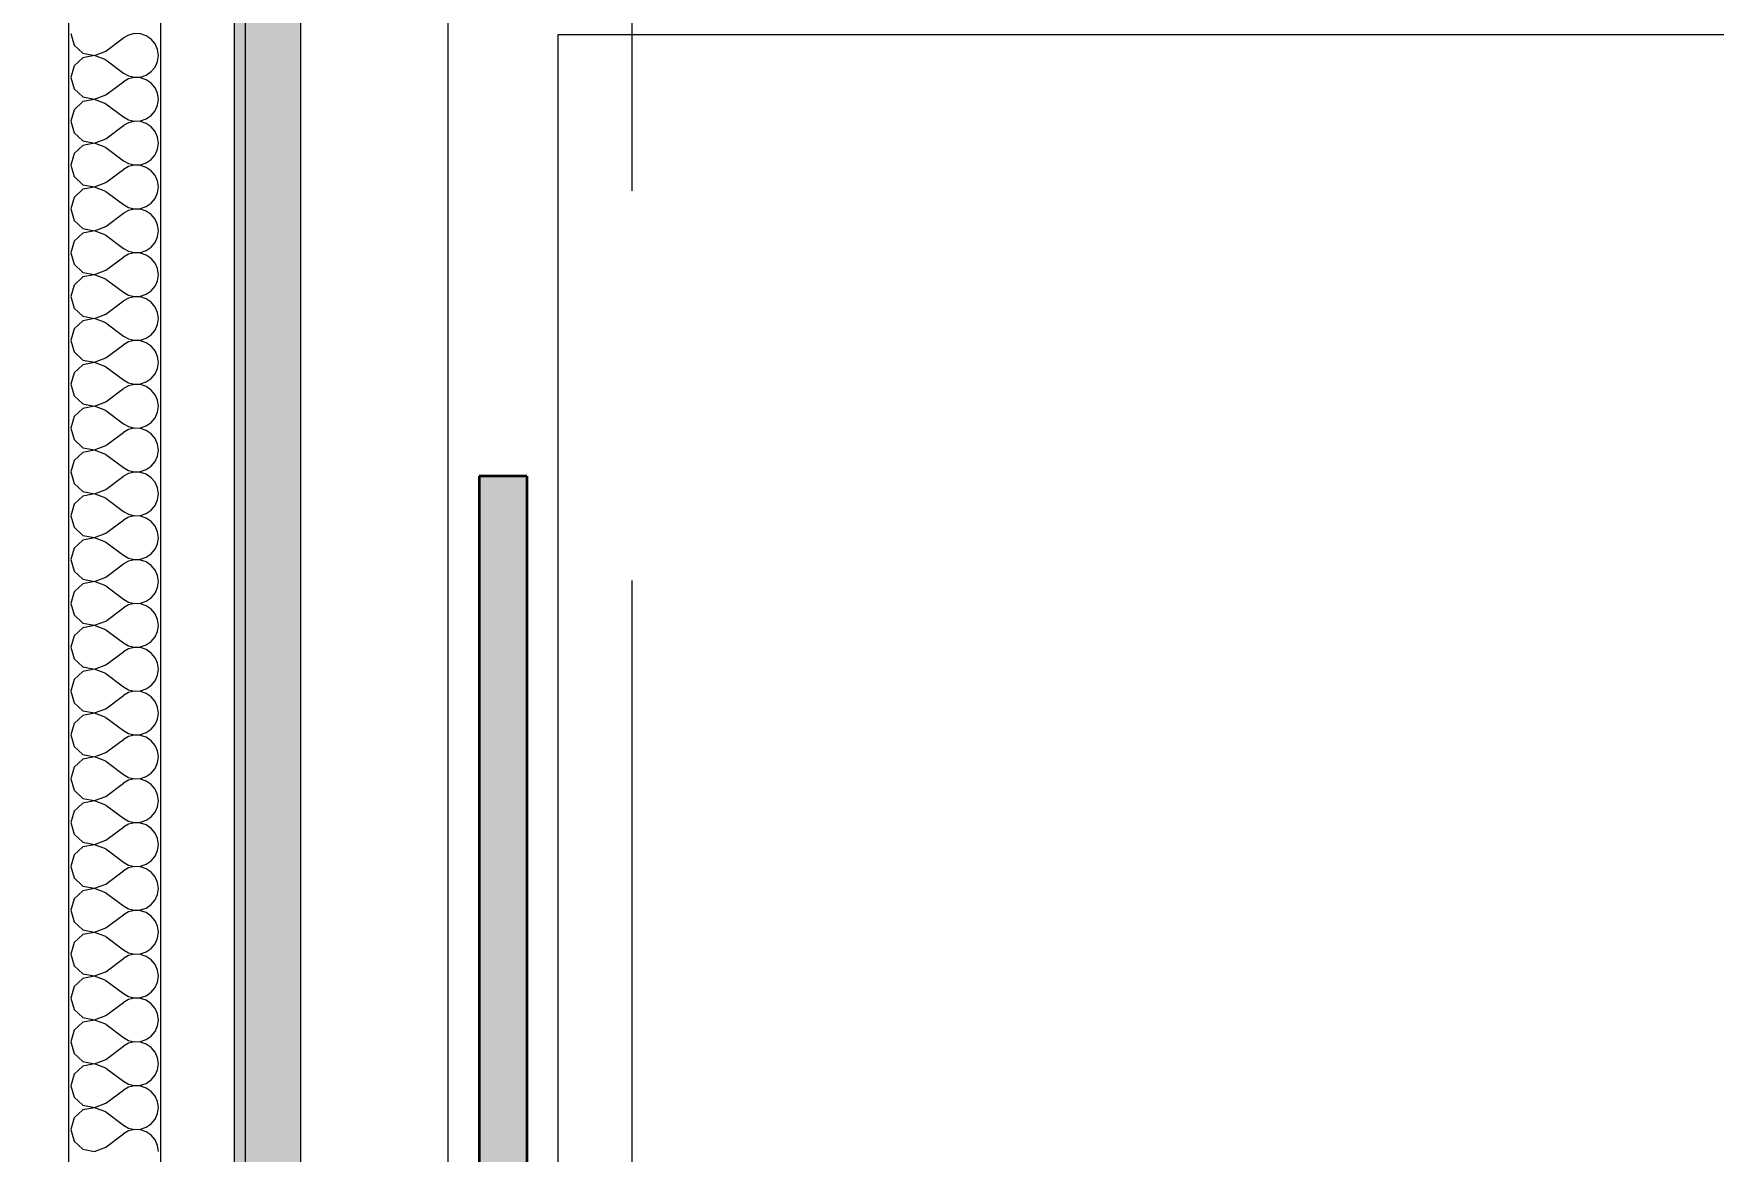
# Model space of a CAD drawing. Header units: millimetres. Extents: x -48147 to 1414029, y -496296 to 18123.
# Drawn here: x 1379545 to 1380001.2, y -482070.1 to -481766.5 of the extents above; entities that cross this region are included whole.
import ezdxf
from ezdxf.enums import TextEntityAlignment as Align

# ---------------------------------------------------------------- set-up
doc = ezdxf.new("R2010")
doc.units = ezdxf.units.MM
doc.header["$MEASUREMENT"] = 0
doc.linetypes.add('Double Dashed', pattern=[546.805537, 264.583325, -105.833328, 70.555556, -105.833328])
doc.linetypes.add('Wipeout_Contour', pattern=[1000, 0, -1000])
for name, color, linetype in [('New_A-15-MG_Structural_Grid_Phase_2', 7, 'Continuous'), ('New_A-25-M_Wall_Int', 7, 'Continuous'), ('New_A-35-M_FFE_Fixed', 7, 'Continuous'), ('New_A-95-D_1_20', 7, 'Continuous')]:
    doc.layers.add(name, color=color, linetype=linetype)
for name, color, linetype, lineweight, true_color in [('New_A-15-MG_Structural_Grid_Phase_2_Pen_No__222', 7, 'Continuous', 13, 0x65af33), ('New_A-25-M_Wall_Int_Pen_No__107', 7, 'Continuous', 15, 0xa6a6a6), ('New_A-35-M_FFE_Fixed_Pen_No__104', 7, 'Continuous', 15, 0xa6a6a6), ('New_A-35-M_FFE_Fixed_Pen_No__44', 7, 'Continuous', 35, 0x444444), ('New_A-35-M_FFE_Fixed_Pen_No__64', 7, 'Continuous', 20, 0x606060)]:
    doc.layers.add(name, color=color, linetype=linetype, lineweight=lineweight, true_color=true_color)
doc.layers.add('New_A-25-M_Wall_Int_Pen_No__1', color=7, linetype='Continuous', lineweight=13)
doc.layers.add('New_A-95-D_1_20_Pen_No__1', color=7, linetype='Continuous', lineweight=13)
doc.styles.add('GENERATED_STYLE_1', font='')
doc.styles.add('GENERATED_STYLE_2', font='')
doc.styles.get('GENERATED_STYLE_1').set_extended_font_data('Arial')
doc.styles.get('GENERATED_STYLE_2').set_extended_font_data('Swis721 BT')
doc.dimstyles.new('GENERATED_STYLE__4', dxfattribs={"dimtxt": 125, "dimasz": 47.5, "dimexe": 0.18, "dimexo": 50, "dimgap": 0.09, "dimtad": 1, "dimdec": 0, "dimzin": 0, "dimdsep": 46, "dimtxsty": 'GENERATED_STYLE_1', "dimblk": 'ARROWHEAD_2', "dimblk1": 'ARROWHEAD_2', "dimblk2": 'ARROWHEAD_2', "dimcen": 0.09, "dimclrd": 7, "dimclre": 7, "dimclrt": 7, "dimadec": 0, "dimazin": 0, "dimtfac": 1, "dimtdec": 4, "dimtmove": 0, "dimatfit": 3, "dimfxl": 1, "dimtolj": 1, "dimtzin": 0, "dimarcsym": 0})

# ---------------------------------------------------------------- blocks, each defined once
blk = doc.blocks.new('Section Elem_90_2', base_point=(1372879, -490836.73))
at = {"color": 254, "linetype": 'Wipeout_Contour', "lineweight": 0, "ltscale": 81903552.09486547}
blk.add_wipeout([(1379835.83, -479397.03), (1379617.46, -479397.03), (1379617.46, -482736.73), (1379657.46, -482736.73), (1379657.46, -481686.73), (1384190.1, -481686.73), (1384190.1, -479136.73), (1383784.12, -479136.73), (1383784.12, -479150.03), (1383721.92, -479150.03), (1383714.71, -479153.02), (1383711.72, -479160.23), (1383711.72, -479567.83), (1383714.71, -479575.04), (1383721.92, -479578.03), (1383784.12, -479578.03), (1383784.12, -479591.33), (1383631.22, -479591.33), (1383631.22, -479578.03), (1383693.42, -479578.03), (1383700.64, -479575.04), (1383703.62, -479567.83), (1383703.62, -479160.23), (1383700.64, -479153.02), (1383693.42, -479150.03), (1383631.22, -479150.03), (1383631.22, -479136.73), (1380962.49, -479136.73), (1380962.49, -479147.63), (1380900.04, -479147.63), (1380894.66, -479149.86), (1380892.44, -479155.23), (1380892.44, -479374.23), (1380894.66, -479379.61), (1380900.04, -479381.83), (1380962.49, -479381.83), (1380962.49, -479392.73), (1380816.09, -479392.73), (1380816.09, -479381.83), (1380878.54, -479381.83), (1380883.91, -479379.61), (1380886.14, -479374.23), (1380886.14, -479155.23), (1380883.91, -479149.86), (1380878.54, -479147.63), (1380816.09, -479147.63), (1380816.09, -479136.73), (1379835.83, -479136.73), (1379835.83, -479154.03), (1379725.53, -479154.03), (1379716.55, -479157.75), (1379712.83, -479166.73), (1379712.83, -479367.03), (1379716.55, -479376.01), (1379725.53, -479379.73), (1379835.83, -479379.73)], dxfattribs=at).dxf.layer = 'New_A-25-M_Wall_Int'
blk = doc.blocks.new('Section Elem_334_2', base_point=(1372879, -490836.73))
at = {"layer": 'New_A-35-M_FFE_Fixed_Pen_No__104', "linetype": 'Continuous'}
blk.add_hatch(color=256, dxfattribs=at).paths.add_polyline_path([(1379678.96, -482286.73), (1379678.96, -481886.73), (1379665.96, -481886.73), (1379665.96, -482286.73)])
at = {"layer": 'New_A-35-M_FFE_Fixed_Pen_No__44', "linetype": 'Continuous'}
for p, q in [((1379665.96, -481886.73), (1379665.96, -482286.73)), ((1379678.96, -481886.73), (1379665.96, -481886.73)), ((1379678.96, -481886.73), (1379678.96, -482286.73))]:
    blk.add_line(p, q, dxfattribs=at)
at = {"layer": 'New_A-35-M_FFE_Fixed_Pen_No__64', "linetype": 'Continuous'}
blk.add_line((1379657.46, -481736.73), (1379657.46, -482721.73), dxfattribs=at)
at = {"color": 254, "linetype": 'Wipeout_Contour', "lineweight": 0, "ltscale": 5846788.860824312}
blk.add_wipeout([(1379687.46, -482691.73), (1380032.46, -482691.73), (1380032.46, -481766.73), (1379687.46, -481766.73)], dxfattribs=at).dxf.layer = 'New_A-35-M_FFE_Fixed'
at = {"layer": 'New_A-35-M_FFE_Fixed_Pen_No__64', "linetype": 'Continuous'}
for p, q in [((1379687.46, -482691.73), (1379687.46, -481766.73)), ((1379687.46, -481766.73), (1380377.46, -481766.73))]:
    blk.add_line(p, q, dxfattribs=at)
blk = doc.blocks.new('*X406', base_point=(1372879, -490836.73))
at = {"layer": 'New_A-25-M_Wall_Int_Pen_No__107', "linetype": 'Continuous'}
for p, q in [((1379555.06, -481766.49), (1379555.95, -481769.62)), ((1379564.58, -481771.26), (1379569.35, -481767.68)), ((1379570.78, -481766.89), (1379569.35, -481767.68)), ((1379572.38, -481766.52), (1379570.78, -481766.89)), ((1379574.02, -481766.6), (1379572.38, -481766.52)), ((1379575.58, -481767.12), (1379574.02, -481766.6)), ((1379576.93, -481768.05), (1379575.58, -481767.12)), ((1379577.98, -481769.32), (1379576.93, -481768.05)), ((1379555.95, -481769.62), (1379558.35, -481771.82)), ((1379558.35, -481771.82), (1379561.55, -481772.42)), ((1379561.55, -481772.47), (1379558.35, -481773.08)), ((1379561.55, -481772.42), (1379564.58, -481771.26)), ((1379564.58, -481773.64), (1379561.55, -481772.47)), ((1379578.64, -481770.82), (1379577.98, -481769.32)), ((1379578.87, -481772.45), (1379578.64, -481770.82)), ((1379578.64, -481774.07), (1379578.87, -481772.45)), ((1379555.95, -481775.27), (1379555.06, -481778.4)), ((1379558.35, -481773.08), (1379555.95, -481775.27)), ((1379564.58, -481773.64), (1379569.35, -481777.21)), ((1379575.58, -481777.77), (1379576.93, -481776.84)), ((1379576.93, -481776.84), (1379577.98, -481775.58)), ((1379577.98, -481775.58), (1379578.64, -481774.07)), ((1379555.06, -481778.4), (1379555.95, -481781.53)), ((1379555.95, -481781.53), (1379558.35, -481783.72)), ((1379564.58, -481783.16), (1379569.35, -481779.59)), ((1379569.35, -481777.21), (1379570.78, -481778)), ((1379570.78, -481778.79), (1379569.35, -481779.59)), ((1379570.78, -481778), (1379572.38, -481778.38)), ((1379572.38, -481778.42), (1379570.78, -481778.79)), ((1379572.38, -481778.38), (1379574.02, -481778.3)), ((1379574.02, -481778.5), (1379572.38, -481778.42)), ((1379574.02, -481778.3), (1379575.58, -481777.77)), ((1379575.58, -481779.03), (1379574.02, -481778.5)), ((1379576.93, -481779.96), (1379575.58, -481779.03)), ((1379577.98, -481781.22), (1379576.93, -481779.96)), ((1379578.64, -481782.72), (1379577.98, -481781.22)), ((1379558.35, -481784.98), (1379555.95, -481787.17)), ((1379558.35, -481783.72), (1379561.55, -481784.33)), ((1379561.55, -481784.38), (1379558.35, -481784.98)), ((1379561.55, -481784.33), (1379564.58, -481783.16)), ((1379564.58, -481785.54), (1379561.55, -481784.38)), ((1379564.58, -481785.54), (1379569.35, -481789.11)), ((1379577.98, -481787.48), (1379578.64, -481785.98)), ((1379578.87, -481784.35), (1379578.64, -481782.72)), ((1379578.64, -481785.98), (1379578.87, -481784.35)), ((1379555.95, -481787.17), (1379555.06, -481790.3)), ((1379555.06, -481790.3), (1379555.95, -481793.43)), ((1379569.35, -481789.11), (1379570.78, -481789.91)), ((1379570.78, -481790.7), (1379569.35, -481791.49)), ((1379570.78, -481789.91), (1379572.38, -481790.28)), ((1379572.38, -481790.33), (1379570.78, -481790.7)), ((1379572.38, -481790.28), (1379574.02, -481790.2)), ((1379574.02, -481790.41), (1379572.38, -481790.33)), ((1379574.02, -481790.2), (1379575.58, -481789.68)), ((1379575.58, -481790.93), (1379574.02, -481790.41)), ((1379575.58, -481789.68), (1379576.93, -481788.75)), ((1379576.93, -481788.75), (1379577.98, -481787.48)), ((1379555.95, -481793.43), (1379558.35, -481795.63)), ((1379561.55, -481796.23), (1379564.58, -481795.07)), ((1379564.58, -481795.07), (1379569.35, -481791.49)), ((1379576.93, -481791.86), (1379575.58, -481790.93)), ((1379577.98, -481793.13), (1379576.93, -481791.86)), ((1379578.64, -481794.63), (1379577.98, -481793.13)), ((1379578.87, -481796.26), (1379578.64, -481794.63)), ((1379555.95, -481799.08), (1379555.06, -481802.21)), ((1379558.35, -481796.88), (1379555.95, -481799.08)), ((1379558.35, -481795.63), (1379561.55, -481796.23)), ((1379561.55, -481796.28), (1379558.35, -481796.88)), ((1379564.58, -481797.45), (1379561.55, -481796.28)), ((1379564.58, -481797.45), (1379569.35, -481801.02)), ((1379576.93, -481800.65), (1379577.98, -481799.39)), ((1379577.98, -481799.39), (1379578.64, -481797.88)), ((1379578.64, -481797.88), (1379578.87, -481796.26)), ((1379555.06, -481802.21), (1379555.95, -481805.34)), ((1379564.58, -481806.97), (1379569.35, -481803.4)), ((1379569.35, -481801.02), (1379570.78, -481801.81)), ((1379570.78, -481802.6), (1379569.35, -481803.4)), ((1379570.78, -481801.81), (1379572.38, -481802.18)), ((1379572.38, -481802.23), (1379570.78, -481802.6)), ((1379572.38, -481802.18), (1379574.02, -481802.1)), ((1379574.02, -481802.31), (1379572.38, -481802.23)), ((1379574.02, -481802.1), (1379575.58, -481801.58)), ((1379575.58, -481802.84), (1379574.02, -481802.31)), ((1379575.58, -481801.58), (1379576.93, -481800.65)), ((1379576.93, -481803.77), (1379575.58, -481802.84)), ((1379577.98, -481805.03), (1379576.93, -481803.77)), ((1379555.95, -481805.34), (1379558.35, -481807.53)), ((1379558.35, -481808.79), (1379555.95, -481810.98)), ((1379558.35, -481807.53), (1379561.55, -481808.14)), ((1379561.55, -481808.19), (1379558.35, -481808.79)), ((1379561.55, -481808.14), (1379564.58, -481806.97)), ((1379564.58, -481809.35), (1379561.55, -481808.19)), ((1379578.64, -481806.53), (1379577.98, -481805.03)), ((1379578.87, -481808.16), (1379578.64, -481806.53)), ((1379578.64, -481809.79), (1379578.87, -481808.16)), ((1379555.95, -481810.98), (1379555.06, -481814.11)), ((1379564.58, -481809.35), (1379569.35, -481812.92)), ((1379569.35, -481812.92), (1379570.78, -481813.72)), ((1379574.02, -481814.01), (1379575.58, -481813.48)), ((1379575.58, -481813.48), (1379576.93, -481812.55)), ((1379576.93, -481812.55), (1379577.98, -481811.29)), ((1379577.98, -481811.29), (1379578.64, -481809.79)), ((1379555.06, -481814.11), (1379555.95, -481817.24)), ((1379555.95, -481817.24), (1379558.35, -481819.44)), ((1379564.58, -481818.88), (1379569.35, -481815.3)), ((1379570.78, -481814.51), (1379569.35, -481815.3)), ((1379570.78, -481813.72), (1379572.38, -481814.09)), ((1379572.38, -481814.14), (1379570.78, -481814.51)), ((1379572.38, -481814.09), (1379574.02, -481814.01)), ((1379574.02, -481814.22), (1379572.38, -481814.14)), ((1379575.58, -481814.74), (1379574.02, -481814.22)), ((1379576.93, -481815.67), (1379575.58, -481814.74)), ((1379577.98, -481816.94), (1379576.93, -481815.67)), ((1379578.64, -481818.44), (1379577.98, -481816.94)), ((1379558.35, -481820.69), (1379555.95, -481822.89)), ((1379558.35, -481819.44), (1379561.55, -481820.04)), ((1379561.55, -481820.09), (1379558.35, -481820.69)), ((1379561.55, -481820.04), (1379564.58, -481818.88)), ((1379564.58, -481821.26), (1379561.55, -481820.09)), ((1379564.58, -481821.26), (1379569.35, -481824.83)), ((1379577.98, -481823.2), (1379578.64, -481821.69)), ((1379578.87, -481820.07), (1379578.64, -481818.44)), ((1379578.64, -481821.69), (1379578.87, -481820.07)), ((1379555.95, -481822.89), (1379555.06, -481826.02)), ((1379555.06, -481826.02), (1379555.95, -481829.15)), ((1379564.58, -481830.78), (1379569.35, -481827.21)), ((1379569.35, -481824.83), (1379570.78, -481825.62)), ((1379570.78, -481826.41), (1379569.35, -481827.21)), ((1379570.78, -481825.62), (1379572.38, -481825.99)), ((1379572.38, -481826.04), (1379570.78, -481826.41)), ((1379572.38, -481825.99), (1379574.02, -481825.91)), ((1379574.02, -481826.12), (1379572.38, -481826.04)), ((1379574.02, -481825.91), (1379575.58, -481825.39)), ((1379575.58, -481826.65), (1379574.02, -481826.12)), ((1379575.58, -481825.39), (1379576.93, -481824.46)), ((1379576.93, -481827.58), (1379575.58, -481826.65)), ((1379576.93, -481824.46), (1379577.98, -481823.2)), ((1379555.95, -481829.15), (1379558.35, -481831.34)), ((1379558.35, -481831.34), (1379561.55, -481831.95)), ((1379561.55, -481831.95), (1379564.58, -481830.78)), ((1379577.98, -481828.84), (1379576.93, -481827.58)), ((1379578.64, -481830.34), (1379577.98, -481828.84)), ((1379578.87, -481831.97), (1379578.64, -481830.34)), ((1379555.95, -481834.79), (1379555.06, -481837.92)), ((1379558.35, -481832.6), (1379555.95, -481834.79)), ((1379561.55, -481831.99), (1379558.35, -481832.6)), ((1379564.58, -481833.16), (1379561.55, -481831.99)), ((1379564.58, -481833.16), (1379569.35, -481836.73)), ((1379575.58, -481837.29), (1379576.93, -481836.36)), ((1379576.93, -481836.36), (1379577.98, -481835.1)), ((1379577.98, -481835.1), (1379578.64, -481833.6)), ((1379578.64, -481833.6), (1379578.87, -481831.97)), ((1379555.06, -481837.92), (1379555.95, -481841.05)), ((1379555.95, -481841.05), (1379558.35, -481843.25)), ((1379564.58, -481842.68), (1379569.35, -481839.11)), ((1379569.35, -481836.73), (1379570.78, -481837.53)), ((1379570.78, -481838.32), (1379569.35, -481839.11)), ((1379570.78, -481837.53), (1379572.38, -481837.9)), ((1379572.38, -481837.95), (1379570.78, -481838.32)), ((1379572.38, -481837.9), (1379574.02, -481837.82)), ((1379574.02, -481838.03), (1379572.38, -481837.95)), ((1379574.02, -481837.82), (1379575.58, -481837.29)), ((1379575.58, -481838.55), (1379574.02, -481838.03)), ((1379576.93, -481839.48), (1379575.58, -481838.55)), ((1379577.98, -481840.75), (1379576.93, -481839.48)), ((1379578.64, -481842.25), (1379577.98, -481840.75)), ((1379558.35, -481844.5), (1379555.95, -481846.7)), ((1379558.35, -481843.25), (1379561.55, -481843.85)), ((1379561.55, -481843.9), (1379558.35, -481844.5)), ((1379561.55, -481843.85), (1379564.58, -481842.68)), ((1379564.58, -481845.07), (1379561.55, -481843.9)), ((1379564.58, -481845.07), (1379569.35, -481848.64)), ((1379577.98, -481847), (1379578.64, -481845.5)), ((1379578.87, -481843.88), (1379578.64, -481842.25)), ((1379578.64, -481845.5), (1379578.87, -481843.88)), ((1379555.95, -481846.7), (1379555.06, -481849.83)), ((1379555.06, -481849.83), (1379555.95, -481852.96)), ((1379569.35, -481848.64), (1379570.78, -481849.43)), ((1379570.78, -481849.43), (1379572.38, -481849.8)), ((1379572.38, -481849.85), (1379570.78, -481850.22)), ((1379572.38, -481849.8), (1379574.02, -481849.72)), ((1379574.02, -481849.93), (1379572.38, -481849.85)), ((1379574.02, -481849.72), (1379575.58, -481849.2)), ((1379575.58, -481850.46), (1379574.02, -481849.93)), ((1379575.58, -481849.2), (1379576.93, -481848.27)), ((1379576.93, -481848.27), (1379577.98, -481847)), ((1379555.95, -481852.96), (1379558.35, -481855.15)), ((1379561.55, -481855.76), (1379564.58, -481854.59)), ((1379564.58, -481854.59), (1379569.35, -481851.02)), ((1379570.78, -481850.22), (1379569.35, -481851.02)), ((1379576.93, -481851.39), (1379575.58, -481850.46)), ((1379577.98, -481852.65), (1379576.93, -481851.39)), ((1379578.64, -481854.15), (1379577.98, -481852.65)), ((1379578.87, -481855.78), (1379578.64, -481854.15)), ((1379555.95, -481858.6), (1379555.06, -481861.73)), ((1379558.35, -481856.41), (1379555.95, -481858.6)), ((1379558.35, -481855.15), (1379561.55, -481855.76)), ((1379561.55, -481855.8), (1379558.35, -481856.41)), ((1379564.58, -481856.97), (1379561.55, -481855.8)), ((1379564.58, -481856.97), (1379569.35, -481860.54)), ((1379576.93, -481860.17), (1379577.98, -481858.91)), ((1379577.98, -481858.91), (1379578.64, -481857.41)), ((1379578.64, -481857.41), (1379578.87, -481855.78)), ((1379555.06, -481861.73), (1379555.95, -481864.86)), ((1379564.58, -481866.49), (1379569.35, -481862.92)), ((1379569.35, -481860.54), (1379570.78, -481861.34)), ((1379570.78, -481862.13), (1379569.35, -481862.92)), ((1379570.78, -481861.34), (1379572.38, -481861.71)), ((1379572.38, -481861.76), (1379570.78, -481862.13)), ((1379572.38, -481861.71), (1379574.02, -481861.63)), ((1379574.02, -481861.84), (1379572.38, -481861.76)), ((1379574.02, -481861.63), (1379575.58, -481861.1)), ((1379575.58, -481862.36), (1379574.02, -481861.84)), ((1379575.58, -481861.1), (1379576.93, -481860.17)), ((1379576.93, -481863.29), (1379575.58, -481862.36)), ((1379577.98, -481864.56), (1379576.93, -481863.29)), ((1379555.95, -481864.86), (1379558.35, -481867.06)), ((1379558.35, -481868.31), (1379555.95, -481870.51)), ((1379558.35, -481867.06), (1379561.55, -481867.66)), ((1379561.55, -481867.71), (1379558.35, -481868.31)), ((1379561.55, -481867.66), (1379564.58, -481866.49)), ((1379564.58, -481868.88), (1379561.55, -481867.71)), ((1379578.64, -481866.06), (1379577.98, -481864.56)), ((1379578.87, -481867.68), (1379578.64, -481866.06)), ((1379578.64, -481869.31), (1379578.87, -481867.68)), ((1379555.95, -481870.51), (1379555.06, -481873.64)), ((1379564.58, -481868.88), (1379569.35, -481872.45)), ((1379569.35, -481872.45), (1379570.78, -481873.24)), ((1379575.58, -481873.01), (1379576.93, -481872.08)), ((1379576.93, -481872.08), (1379577.98, -481870.81)), ((1379577.98, -481870.81), (1379578.64, -481869.31)), ((1379555.06, -481873.64), (1379555.95, -481876.77)), ((1379555.95, -481876.77), (1379558.35, -481878.96)), ((1379564.58, -481878.4), (1379569.35, -481874.83)), ((1379570.78, -481874.03), (1379569.35, -481874.83)), ((1379570.78, -481873.24), (1379572.38, -481873.61)), ((1379572.38, -481873.66), (1379570.78, -481874.03)), ((1379572.38, -481873.61), (1379574.02, -481873.53)), ((1379574.02, -481873.74), (1379572.38, -481873.66)), ((1379574.02, -481873.53), (1379575.58, -481873.01)), ((1379575.58, -481874.27), (1379574.02, -481873.74)), ((1379576.93, -481875.2), (1379575.58, -481874.27)), ((1379577.98, -481876.46), (1379576.93, -481875.2)), ((1379578.64, -481877.96), (1379577.98, -481876.46)), ((1379558.35, -481880.22), (1379555.95, -481882.41)), ((1379558.35, -481878.96), (1379561.55, -481879.57)), ((1379561.55, -481879.61), (1379558.35, -481880.22)), ((1379561.55, -481879.57), (1379564.58, -481878.4)), ((1379564.58, -481880.78), (1379561.55, -481879.61)), ((1379564.58, -481880.78), (1379569.35, -481884.35)), ((1379577.98, -481882.72), (1379578.64, -481881.22)), ((1379578.87, -481879.59), (1379578.64, -481877.96)), ((1379578.64, -481881.22), (1379578.87, -481879.59)), ((1379555.95, -481882.41), (1379555.06, -481885.54)), ((1379555.06, -481885.54), (1379555.95, -481888.67)), ((1379569.35, -481884.35), (1379570.78, -481885.15)), ((1379570.78, -481885.94), (1379569.35, -481886.73)), ((1379570.78, -481885.15), (1379572.38, -481885.52)), ((1379572.38, -481885.57), (1379570.78, -481885.94)), ((1379572.38, -481885.52), (1379574.02, -481885.44)), ((1379574.02, -481885.65), (1379572.38, -481885.57)), ((1379574.02, -481885.44), (1379575.58, -481884.91)), ((1379575.58, -481886.17), (1379574.02, -481885.65)), ((1379575.58, -481884.91), (1379576.93, -481883.98)), ((1379576.93, -481887.1), (1379575.58, -481886.17)), ((1379576.93, -481883.98), (1379577.98, -481882.72)), ((1379555.95, -481888.67), (1379558.35, -481890.87)), ((1379558.35, -481890.87), (1379561.55, -481891.47)), ((1379561.55, -481891.47), (1379564.58, -481890.3)), ((1379564.58, -481890.3), (1379569.35, -481886.73)), ((1379577.98, -481888.36), (1379576.93, -481887.1)), ((1379578.64, -481889.87), (1379577.98, -481888.36)), ((1379578.87, -481891.49), (1379578.64, -481889.87)), ((1379555.95, -481894.32), (1379555.06, -481897.45)), ((1379558.35, -481892.12), (1379555.95, -481894.32)), ((1379561.55, -481891.52), (1379558.35, -481892.12)), ((1379564.58, -481892.68), (1379561.55, -481891.52)), ((1379564.58, -481892.68), (1379569.35, -481896.26)), ((1379576.93, -481895.89), (1379577.98, -481894.62)), ((1379577.98, -481894.62), (1379578.64, -481893.12)), ((1379578.64, -481893.12), (1379578.87, -481891.49)), ((1379555.06, -481897.45), (1379555.95, -481900.58)), ((1379564.58, -481902.21), (1379569.35, -481898.64)), ((1379569.35, -481896.26), (1379570.78, -481897.05)), ((1379570.78, -481897.84), (1379569.35, -481898.64)), ((1379570.78, -481897.05), (1379572.38, -481897.42)), ((1379572.38, -481897.47), (1379570.78, -481897.84)), ((1379572.38, -481897.42), (1379574.02, -481897.34)), ((1379574.02, -481897.55), (1379572.38, -481897.47)), ((1379574.02, -481897.34), (1379575.58, -481896.82)), ((1379575.58, -481898.08), (1379574.02, -481897.55)), ((1379575.58, -481896.82), (1379576.93, -481895.89)), ((1379576.93, -481899.01), (1379575.58, -481898.08)), ((1379577.98, -481900.27), (1379576.93, -481899.01)), ((1379578.64, -481901.77), (1379577.98, -481900.27)), ((1379555.95, -481900.58), (1379558.35, -481902.77)), ((1379558.35, -481904.03), (1379555.95, -481906.22)), ((1379558.35, -481902.77), (1379561.55, -481903.38)), ((1379561.55, -481903.42), (1379558.35, -481904.03)), ((1379561.55, -481903.38), (1379564.58, -481902.21)), ((1379564.58, -481904.59), (1379561.55, -481903.42)), ((1379564.58, -481904.59), (1379569.35, -481908.16)), ((1379578.87, -481903.4), (1379578.64, -481901.77)), ((1379578.64, -481905.03), (1379578.87, -481903.4)), ((1379555.95, -481906.22), (1379555.06, -481909.35)), ((1379555.06, -481909.35), (1379555.95, -481912.48)), ((1379569.35, -481908.16), (1379570.78, -481908.96)), ((1379570.78, -481908.96), (1379572.38, -481909.33)), ((1379572.38, -481909.38), (1379570.78, -481909.75)), ((1379572.38, -481909.33), (1379574.02, -481909.25)), ((1379574.02, -481909.46), (1379572.38, -481909.38)), ((1379574.02, -481909.25), (1379575.58, -481908.72)), ((1379575.58, -481909.98), (1379574.02, -481909.46)), ((1379575.58, -481908.72), (1379576.93, -481907.79)), ((1379576.93, -481907.79), (1379577.98, -481906.53)), ((1379577.98, -481906.53), (1379578.64, -481905.03)), ((1379555.95, -481912.48), (1379558.35, -481914.68)), ((1379564.58, -481914.11), (1379569.35, -481910.54)), ((1379570.78, -481909.75), (1379569.35, -481910.54)), ((1379576.93, -481910.91), (1379575.58, -481909.98)), ((1379577.98, -481912.17), (1379576.93, -481910.91)), ((1379578.64, -481913.68), (1379577.98, -481912.17)), ((1379578.87, -481915.3), (1379578.64, -481913.68)), ((1379555.95, -481918.13), (1379555.06, -481921.26)), ((1379558.35, -481915.93), (1379555.95, -481918.13)), ((1379558.35, -481914.68), (1379561.55, -481915.28)), ((1379561.55, -481915.33), (1379558.35, -481915.93)), ((1379561.55, -481915.28), (1379564.58, -481914.11)), ((1379564.58, -481916.49), (1379561.55, -481915.33)), ((1379564.58, -481916.49), (1379569.35, -481920.07)), ((1379576.93, -481919.7), (1379577.98, -481918.43)), ((1379577.98, -481918.43), (1379578.64, -481916.93)), ((1379578.64, -481916.93), (1379578.87, -481915.3)), ((1379555.06, -481921.26), (1379555.95, -481924.39)), ((1379564.58, -481926.02), (1379569.35, -481922.45)), ((1379569.35, -481920.07), (1379570.78, -481920.86)), ((1379570.78, -481921.65), (1379569.35, -481922.45)), ((1379570.78, -481920.86), (1379572.38, -481921.23)), ((1379572.38, -481921.28), (1379570.78, -481921.65)), ((1379572.38, -481921.23), (1379574.02, -481921.15)), ((1379574.02, -481921.36), (1379572.38, -481921.28)), ((1379574.02, -481921.15), (1379575.58, -481920.63)), ((1379575.58, -481921.88), (1379574.02, -481921.36)), ((1379575.58, -481920.63), (1379576.93, -481919.7)), ((1379576.93, -481922.81), (1379575.58, -481921.88)), ((1379577.98, -481924.08), (1379576.93, -481922.81)), ((1379555.95, -481924.39), (1379558.35, -481926.58)), ((1379558.35, -481926.58), (1379561.55, -481927.18)), ((1379561.55, -481927.23), (1379558.35, -481927.84)), ((1379561.55, -481927.18), (1379564.58, -481926.02)), ((1379564.58, -481928.4), (1379561.55, -481927.23)), ((1379578.64, -481925.58), (1379577.98, -481924.08)), ((1379578.87, -481927.21), (1379578.64, -481925.58)), ((1379578.64, -481928.84), (1379578.87, -481927.21)), ((1379555.95, -481930.03), (1379555.06, -481933.16)), ((1379558.35, -481927.84), (1379555.95, -481930.03)), ((1379564.58, -481928.4), (1379569.35, -481931.97)), ((1379569.35, -481931.97), (1379570.78, -481932.77)), ((1379575.58, -481932.53), (1379576.93, -481931.6)), ((1379576.93, -481931.6), (1379577.98, -481930.34)), ((1379577.98, -481930.34), (1379578.64, -481928.84)), ((1379555.06, -481933.16), (1379555.95, -481936.29)), ((1379555.95, -481936.29), (1379558.35, -481938.48)), ((1379564.58, -481937.92), (1379569.35, -481934.35)), ((1379570.78, -481933.56), (1379569.35, -481934.35)), ((1379570.78, -481932.77), (1379572.38, -481933.14)), ((1379572.38, -481933.19), (1379570.78, -481933.56)), ((1379572.38, -481933.14), (1379574.02, -481933.06)), ((1379574.02, -481933.26), (1379572.38, -481933.19)), ((1379574.02, -481933.06), (1379575.58, -481932.53)), ((1379575.58, -481933.79), (1379574.02, -481933.26)), ((1379576.93, -481934.72), (1379575.58, -481933.79)), ((1379577.98, -481935.98), (1379576.93, -481934.72)), ((1379578.64, -481937.49), (1379577.98, -481935.98)), ((1379558.35, -481939.74), (1379555.95, -481941.94)), ((1379558.35, -481938.48), (1379561.55, -481939.09)), ((1379561.55, -481939.14), (1379558.35, -481939.74)), ((1379561.55, -481939.09), (1379564.58, -481937.92)), ((1379564.58, -481940.3), (1379561.55, -481939.14)), ((1379564.58, -481940.3), (1379569.35, -481943.88)), ((1379577.98, -481942.24), (1379578.64, -481940.74)), ((1379578.87, -481939.11), (1379578.64, -481937.49)), ((1379578.64, -481940.74), (1379578.87, -481939.11)), ((1379555.95, -481941.94), (1379555.06, -481945.07)), ((1379555.06, -481945.07), (1379555.95, -481948.2)), ((1379569.35, -481943.88), (1379570.78, -481944.67)), ((1379570.78, -481945.46), (1379569.35, -481946.26)), ((1379570.78, -481944.67), (1379572.38, -481945.04)), ((1379572.38, -481945.09), (1379570.78, -481945.46)), ((1379572.38, -481945.04), (1379574.02, -481944.96)), ((1379574.02, -481945.17), (1379572.38, -481945.09)), ((1379574.02, -481944.96), (1379575.58, -481944.44)), ((1379575.58, -481945.69), (1379574.02, -481945.17)), ((1379575.58, -481944.44), (1379576.93, -481943.51)), ((1379576.93, -481946.62), (1379575.58, -481945.69)), ((1379576.93, -481943.51), (1379577.98, -481942.24)), ((1379555.95, -481948.2), (1379558.35, -481950.39)), ((1379558.35, -481950.39), (1379561.55, -481950.99)), ((1379561.55, -481950.99), (1379564.58, -481949.83)), ((1379564.58, -481949.83), (1379569.35, -481946.26)), ((1379577.98, -481947.89), (1379576.93, -481946.62)), ((1379578.64, -481949.39), (1379577.98, -481947.89)), ((1379578.87, -481951.02), (1379578.64, -481949.39)), ((1379555.95, -481953.84), (1379555.06, -481956.97)), ((1379558.35, -481951.65), (1379555.95, -481953.84)), ((1379561.55, -481951.04), (1379558.35, -481951.65)), ((1379564.58, -481952.21), (1379561.55, -481951.04)), ((1379564.58, -481952.21), (1379569.35, -481955.78)), ((1379576.93, -481955.41), (1379577.98, -481954.15)), ((1379577.98, -481954.15), (1379578.64, -481952.64)), ((1379578.64, -481952.64), (1379578.87, -481951.02)), ((1379555.06, -481956.97), (1379555.95, -481960.1)), ((1379564.58, -481961.73), (1379569.35, -481958.16)), ((1379569.35, -481955.78), (1379570.78, -481956.57)), ((1379570.78, -481957.37), (1379569.35, -481958.16)), ((1379570.78, -481956.57), (1379572.38, -481956.95)), ((1379572.38, -481956.99), (1379570.78, -481957.37)), ((1379572.38, -481956.95), (1379574.02, -481956.87)), ((1379574.02, -481957.07), (1379572.38, -481956.99)), ((1379574.02, -481956.87), (1379575.58, -481956.34)), ((1379575.58, -481957.6), (1379574.02, -481957.07)), ((1379575.58, -481956.34), (1379576.93, -481955.41)), ((1379576.93, -481958.53), (1379575.58, -481957.6)), ((1379577.98, -481959.79), (1379576.93, -481958.53)), ((1379555.95, -481960.1), (1379558.35, -481962.29)), ((1379558.35, -481963.55), (1379555.95, -481965.75)), ((1379558.35, -481962.29), (1379561.55, -481962.9)), ((1379561.55, -481962.95), (1379558.35, -481963.55)), ((1379561.55, -481962.9), (1379564.58, -481961.73)), ((1379564.58, -481964.11), (1379561.55, -481962.95)), ((1379564.58, -481964.11), (1379569.35, -481967.68)), ((1379578.64, -481961.3), (1379577.98, -481959.79)), ((1379578.87, -481962.92), (1379578.64, -481961.3)), ((1379578.64, -481964.55), (1379578.87, -481962.92)), ((1379555.95, -481965.75), (1379555.06, -481968.88)), ((1379569.35, -481967.68), (1379570.78, -481968.48)), ((1379570.78, -481968.48), (1379572.38, -481968.85)), ((1379572.38, -481968.85), (1379574.02, -481968.77)), ((1379574.02, -481968.77), (1379575.58, -481968.25)), ((1379575.58, -481968.25), (1379576.93, -481967.32)), ((1379576.93, -481967.32), (1379577.98, -481966.05)), ((1379577.98, -481966.05), (1379578.64, -481964.55)), ((1379555.06, -481968.88), (1379555.95, -481972)), ((1379555.95, -481972), (1379558.35, -481974.2)), ((1379564.58, -481973.64), (1379569.35, -481970.07)), ((1379570.78, -481969.27), (1379569.35, -481970.07)), ((1379572.38, -481968.9), (1379570.78, -481969.27)), ((1379574.02, -481968.98), (1379572.38, -481968.9)), ((1379575.58, -481969.5), (1379574.02, -481968.98)), ((1379576.93, -481970.43), (1379575.58, -481969.5)), ((1379577.98, -481971.7), (1379576.93, -481970.43)), ((1379578.64, -481973.2), (1379577.98, -481971.7)), ((1379578.87, -481974.83), (1379578.64, -481973.2)), ((1379555.95, -481977.65), (1379555.06, -481980.78)), ((1379558.35, -481975.46), (1379555.95, -481977.65)), ((1379558.35, -481974.2), (1379561.55, -481974.8)), ((1379561.55, -481974.85), (1379558.35, -481975.46)), ((1379561.55, -481974.8), (1379564.58, -481973.64)), ((1379564.58, -481976.02), (1379561.55, -481974.85)), ((1379564.58, -481976.02), (1379569.35, -481979.59)), ((1379577.98, -481977.96), (1379578.64, -481976.45)), ((1379578.64, -481976.45), (1379578.87, -481974.83)), ((1379555.06, -481980.78), (1379555.95, -481983.91)), ((1379564.58, -481985.54), (1379569.35, -481981.97)), ((1379569.35, -481979.59), (1379570.78, -481980.38)), ((1379570.78, -481981.18), (1379569.35, -481981.97)), ((1379570.78, -481980.38), (1379572.38, -481980.76)), ((1379572.38, -481980.8), (1379570.78, -481981.18)), ((1379572.38, -481980.76), (1379574.02, -481980.68)), ((1379574.02, -481980.88), (1379572.38, -481980.8)), ((1379574.02, -481980.68), (1379575.58, -481980.15)), ((1379575.58, -481981.41), (1379574.02, -481980.88)), ((1379575.58, -481980.15), (1379576.93, -481979.22)), ((1379576.93, -481982.34), (1379575.58, -481981.41)), ((1379576.93, -481979.22), (1379577.98, -481977.96)), ((1379577.98, -481983.6), (1379576.93, -481982.34)), ((1379555.95, -481983.91), (1379558.35, -481986.1)), ((1379558.35, -481986.1), (1379561.55, -481986.71)), ((1379561.55, -481986.76), (1379558.35, -481987.36)), ((1379561.55, -481986.71), (1379564.58, -481985.54)), ((1379564.58, -481987.92), (1379561.55, -481986.76)), ((1379578.64, -481985.11), (1379577.98, -481983.6)), ((1379578.87, -481986.73), (1379578.64, -481985.11)), ((1379578.64, -481988.36), (1379578.87, -481986.73)), ((1379555.95, -481989.56), (1379555.06, -481992.68)), ((1379558.35, -481987.36), (1379555.95, -481989.56)), ((1379564.58, -481987.92), (1379569.35, -481991.49)), ((1379569.35, -481991.49), (1379570.78, -481992.29)), ((1379575.58, -481992.06), (1379576.93, -481991.13)), ((1379576.93, -481991.13), (1379577.98, -481989.86)), ((1379577.98, -481989.86), (1379578.64, -481988.36)), ((1379555.06, -481992.68), (1379555.95, -481995.81)), ((1379555.95, -481995.81), (1379558.35, -481998.01)), ((1379564.58, -481997.45), (1379569.35, -481993.88)), ((1379570.78, -481993.08), (1379569.35, -481993.88)), ((1379570.78, -481992.29), (1379572.38, -481992.66)), ((1379572.38, -481992.71), (1379570.78, -481993.08)), ((1379572.38, -481992.66), (1379574.02, -481992.58)), ((1379574.02, -481992.79), (1379572.38, -481992.71)), ((1379574.02, -481992.58), (1379575.58, -481992.06)), ((1379575.58, -481993.31), (1379574.02, -481992.79)), ((1379576.93, -481994.24), (1379575.58, -481993.31)), ((1379577.98, -481995.51), (1379576.93, -481994.24)), ((1379578.64, -481997.01), (1379577.98, -481995.51)), ((1379558.35, -481999.27), (1379555.95, -482001.46)), ((1379558.35, -481998.01), (1379561.55, -481998.61)), ((1379561.55, -481998.66), (1379558.35, -481999.27)), ((1379561.55, -481998.61), (1379564.58, -481997.45)), ((1379564.58, -481999.83), (1379561.55, -481998.66)), ((1379564.58, -481999.83), (1379569.35, -482003.4)), ((1379577.98, -482001.77), (1379578.64, -482000.26)), ((1379578.87, -481998.64), (1379578.64, -481997.01)), ((1379578.64, -482000.26), (1379578.87, -481998.64)), ((1379555.95, -482001.46), (1379555.06, -482004.59)), ((1379555.06, -482004.59), (1379555.95, -482007.72)), ((1379569.35, -482003.4), (1379570.78, -482004.19)), ((1379570.78, -482004.99), (1379569.35, -482005.78)), ((1379570.78, -482004.19), (1379572.38, -482004.57)), ((1379572.38, -482004.61), (1379570.78, -482004.99)), ((1379572.38, -482004.57), (1379574.02, -482004.49)), ((1379574.02, -482004.69), (1379572.38, -482004.61)), ((1379574.02, -482004.49), (1379575.58, -482003.96)), ((1379575.58, -482005.22), (1379574.02, -482004.69)), ((1379575.58, -482003.96), (1379576.93, -482003.03)), ((1379576.93, -482006.15), (1379575.58, -482005.22)), ((1379576.93, -482003.03), (1379577.98, -482001.77)), ((1379555.95, -482007.72), (1379558.35, -482009.91)), ((1379561.55, -482010.52), (1379564.58, -482009.35)), ((1379564.58, -482009.35), (1379569.35, -482005.78)), ((1379577.98, -482007.41), (1379576.93, -482006.15)), ((1379578.64, -482008.92), (1379577.98, -482007.41)), ((1379578.87, -482010.54), (1379578.64, -482008.92)), ((1379555.95, -482013.36), (1379555.06, -482016.49)), ((1379558.35, -482011.17), (1379555.95, -482013.36)), ((1379558.35, -482009.91), (1379561.55, -482010.52)), ((1379561.55, -482010.57), (1379558.35, -482011.17)), ((1379564.58, -482011.73), (1379561.55, -482010.57)), ((1379564.58, -482011.73), (1379569.35, -482015.3)), ((1379576.93, -482014.94), (1379577.98, -482013.67)), ((1379577.98, -482013.67), (1379578.64, -482012.17)), ((1379578.64, -482012.17), (1379578.87, -482010.54)), ((1379555.06, -482016.49), (1379555.95, -482019.62)), ((1379564.58, -482021.26), (1379569.35, -482017.68)), ((1379569.35, -482015.3), (1379570.78, -482016.1)), ((1379570.78, -482016.89), (1379569.35, -482017.68)), ((1379570.78, -482016.1), (1379572.38, -482016.47)), ((1379572.38, -482016.52), (1379570.78, -482016.89)), ((1379572.38, -482016.47), (1379574.02, -482016.39)), ((1379574.02, -482016.6), (1379572.38, -482016.52)), ((1379574.02, -482016.39), (1379575.58, -482015.87)), ((1379575.58, -482017.12), (1379574.02, -482016.6)), ((1379575.58, -482015.87), (1379576.93, -482014.94)), ((1379576.93, -482018.05), (1379575.58, -482017.12)), ((1379577.98, -482019.32), (1379576.93, -482018.05)), ((1379555.95, -482019.62), (1379558.35, -482021.82)), ((1379558.35, -482023.08), (1379555.95, -482025.27)), ((1379558.35, -482021.82), (1379561.55, -482022.42)), ((1379561.55, -482022.47), (1379558.35, -482023.08)), ((1379561.55, -482022.42), (1379564.58, -482021.26)), ((1379564.58, -482023.64), (1379561.55, -482022.47)), ((1379578.64, -482020.82), (1379577.98, -482019.32)), ((1379578.87, -482022.45), (1379578.64, -482020.82)), ((1379578.64, -482024.07), (1379578.87, -482022.45)), ((1379555.95, -482025.27), (1379555.06, -482028.4)), ((1379564.58, -482023.64), (1379569.35, -482027.21)), ((1379569.35, -482027.21), (1379570.78, -482028)), ((1379570.78, -482028), (1379572.38, -482028.38)), ((1379574.02, -482028.3), (1379575.58, -482027.77)), ((1379575.58, -482027.77), (1379576.93, -482026.84)), ((1379576.93, -482026.84), (1379577.98, -482025.58)), ((1379577.98, -482025.58), (1379578.64, -482024.07)), ((1379555.06, -482028.4), (1379555.95, -482031.53)), ((1379555.95, -482031.53), (1379558.35, -482033.72)), ((1379564.58, -482033.16), (1379569.35, -482029.59)), ((1379570.78, -482028.79), (1379569.35, -482029.59)), ((1379572.38, -482028.42), (1379570.78, -482028.79)), ((1379572.38, -482028.38), (1379574.02, -482028.3)), ((1379574.02, -482028.5), (1379572.38, -482028.42)), ((1379575.58, -482029.03), (1379574.02, -482028.5)), ((1379576.93, -482029.96), (1379575.58, -482029.03)), ((1379577.98, -482031.22), (1379576.93, -482029.96)), ((1379578.64, -482032.72), (1379577.98, -482031.22)), ((1379555.95, -482037.17), (1379555.06, -482040.3)), ((1379558.35, -482034.98), (1379555.95, -482037.17)), ((1379558.35, -482033.72), (1379561.55, -482034.33)), ((1379561.55, -482034.38), (1379558.35, -482034.98)), ((1379561.55, -482034.33), (1379564.58, -482033.16)), ((1379564.58, -482035.54), (1379561.55, -482034.38)), ((1379564.58, -482035.54), (1379569.35, -482039.11)), ((1379577.98, -482037.48), (1379578.64, -482035.98)), ((1379578.87, -482034.35), (1379578.64, -482032.72)), ((1379578.64, -482035.98), (1379578.87, -482034.35)), ((1379555.06, -482040.3), (1379555.95, -482043.43)), ((1379564.58, -482045.07), (1379569.35, -482041.49)), ((1379569.35, -482039.11), (1379570.78, -482039.91)), ((1379570.78, -482040.7), (1379569.35, -482041.49)), ((1379570.78, -482039.91), (1379572.38, -482040.28)), ((1379572.38, -482040.33), (1379570.78, -482040.7)), ((1379572.38, -482040.28), (1379574.02, -482040.2)), ((1379574.02, -482040.41), (1379572.38, -482040.33)), ((1379574.02, -482040.2), (1379575.58, -482039.68)), ((1379575.58, -482040.93), (1379574.02, -482040.41)), ((1379575.58, -482039.68), (1379576.93, -482038.75)), ((1379576.93, -482041.86), (1379575.58, -482040.93)), ((1379576.93, -482038.75), (1379577.98, -482037.48)), ((1379555.95, -482043.43), (1379558.35, -482045.63)), ((1379558.35, -482045.63), (1379561.55, -482046.23)), ((1379561.55, -482046.28), (1379558.35, -482046.88)), ((1379561.55, -482046.23), (1379564.58, -482045.07)), ((1379564.58, -482047.45), (1379561.55, -482046.28)), ((1379577.98, -482043.13), (1379576.93, -482041.86)), ((1379578.64, -482044.63), (1379577.98, -482043.13)), ((1379578.87, -482046.26), (1379578.64, -482044.63)), ((1379578.64, -482047.88), (1379578.87, -482046.26)), ((1379555.95, -482049.08), (1379555.06, -482052.21)), ((1379558.35, -482046.88), (1379555.95, -482049.08)), ((1379564.58, -482047.45), (1379569.35, -482051.02)), ((1379575.58, -482051.58), (1379576.93, -482050.65)), ((1379576.93, -482050.65), (1379577.98, -482049.39)), ((1379577.98, -482049.39), (1379578.64, -482047.88)), ((1379555.06, -482052.21), (1379555.95, -482055.34)), ((1379555.95, -482055.34), (1379558.35, -482057.53)), ((1379564.58, -482056.97), (1379569.35, -482053.4)), ((1379569.35, -482051.02), (1379570.78, -482051.81)), ((1379570.78, -482052.6), (1379569.35, -482053.4)), ((1379570.78, -482051.81), (1379572.38, -482052.18)), ((1379572.38, -482052.23), (1379570.78, -482052.6)), ((1379572.38, -482052.18), (1379574.02, -482052.1)), ((1379574.02, -482052.31), (1379572.38, -482052.23)), ((1379574.02, -482052.1), (1379575.58, -482051.58)), ((1379575.58, -482052.84), (1379574.02, -482052.31)), ((1379576.93, -482053.77), (1379575.58, -482052.84)), ((1379577.98, -482055.03), (1379576.93, -482053.77)), ((1379578.64, -482056.53), (1379577.98, -482055.03)), ((1379558.35, -482058.79), (1379555.95, -482060.98)), ((1379558.35, -482057.53), (1379561.55, -482058.14)), ((1379561.55, -482058.19), (1379558.35, -482058.79)), ((1379561.55, -482058.14), (1379564.58, -482056.97)), ((1379564.58, -482059.35), (1379561.55, -482058.19)), ((1379564.58, -482059.35), (1379569.35, -482062.92)), ((1379577.98, -482061.29), (1379578.64, -482059.79)), ((1379578.87, -482058.16), (1379578.64, -482056.53)), ((1379578.64, -482059.79), (1379578.87, -482058.16)), ((1379555.95, -482060.98), (1379555.06, -482064.11)), ((1379555.06, -482064.11), (1379555.95, -482067.24)), ((1379569.35, -482062.92), (1379570.78, -482063.72)), ((1379570.78, -482064.51), (1379569.35, -482065.3)), ((1379570.78, -482063.72), (1379572.38, -482064.09)), ((1379572.38, -482064.14), (1379570.78, -482064.51)), ((1379572.38, -482064.09), (1379574.02, -482064.01)), ((1379574.02, -482064.22), (1379572.38, -482064.14)), ((1379574.02, -482064.01), (1379575.58, -482063.48)), ((1379575.58, -482064.74), (1379574.02, -482064.22)), ((1379575.58, -482063.48), (1379576.93, -482062.55)), ((1379576.93, -482062.55), (1379577.98, -482061.29)), ((1379555.95, -482067.24), (1379558.35, -482069.44)), ((1379561.55, -482070.04), (1379564.58, -482068.88)), ((1379564.58, -482068.88), (1379569.35, -482065.3)), ((1379576.93, -482065.67), (1379575.58, -482064.74)), ((1379577.98, -482066.94), (1379576.93, -482065.67)), ((1379578.64, -482068.44), (1379577.98, -482066.94)), ((1379578.87, -482070.07), (1379578.64, -482068.44)), ((1379558.35, -482069.44), (1379561.55, -482070.04))]:
    blk.add_line(p, q, dxfattribs=at)
blk = doc.blocks.new('Section Elem_376_2', base_point=(1372879, -490836.73))
at = {"layer": 'New_A-25-M_Wall_Int_Pen_No__107', "linetype": 'Continuous', "lineweight": 0, "true_color": 0x535353}
blk.add_hatch(color=251, dxfattribs=at).paths.add_polyline_path([(1379599.46, -482736.73), (1379602.46, -482736.73), (1379602.46, -479136.73), (1379599.46, -479136.73)])
at = {"layer": 'New_A-25-M_Wall_Int_Pen_No__107', "linetype": 'Continuous'}
blk.add_hatch(color=256, dxfattribs=at).paths.add_polyline_path([(1379602.46, -482736.73), (1379617.46, -482736.73), (1379617.46, -479136.73), (1379602.46, -479136.73)])
at = {"layer": 'New_A-25-M_Wall_Int_Pen_No__1', "linetype": 'Continuous'}
for p, q in [((1379602.46, -479136.73), (1379602.46, -482736.73)), ((1379617.46, -479136.73), (1379617.46, -482736.73))]:
    blk.add_line(p, q, dxfattribs=at)
at = {"color": 254, "linetype": 'Wipeout_Contour', "lineweight": 0, "ltscale": 5844067.242895639}
blk.add_wipeout([(1379579.46, -482736.73), (1379599.46, -482736.73), (1379599.46, -479136.73), (1379579.46, -479136.73)], dxfattribs=at).dxf.layer = 'New_A-25-M_Wall_Int'
at = {"layer": 'New_A-25-M_Wall_Int_Pen_No__1', "linetype": 'Continuous'}
blk.add_line((1379599.46, -479136.73), (1379599.46, -482736.73), dxfattribs=at)
at = {"color": 254, "linetype": 'Wipeout_Contour', "lineweight": 0, "ltscale": 5843982.258966735}
blk.add_wipeout([(1379554.46, -482736.73), (1379579.46, -482736.73), (1379579.46, -479136.73), (1379554.46, -479136.73)], dxfattribs=at).dxf.layer = 'New_A-25-M_Wall_Int'
at = {"layer": 'New_A-25-M_Wall_Int_Pen_No__1', "linetype": 'Continuous'}
blk.add_line((1379579.46, -479136.73), (1379579.46, -482736.73), dxfattribs=at)
at = {"layer": 'New_A-25-M_Wall_Int'}
blk.add_blockref('*X406', (1372879, -490836.73), dxfattribs=at)
at = {"color": 254, "linetype": 'Wipeout_Contour', "lineweight": 0, "ltscale": 5843899.163694545}
blk.add_wipeout([(1379535.46, -482736.73), (1379554.46, -482736.73), (1379554.46, -479136.73), (1379535.46, -479136.73)], dxfattribs=at).dxf.layer = 'New_A-25-M_Wall_Int'
at = {"layer": 'New_A-25-M_Wall_Int_Pen_No__1', "linetype": 'Continuous'}
blk.add_line((1379554.46, -479136.73), (1379554.46, -482736.73), dxfattribs=at)
blk = doc.blocks.new('Standard grid marker[3]_2', base_point=(1379707.47, -469432.1))
at = {"layer": 'New_A-15-MG_Structural_Grid_Phase_2_Pen_No__222', "linetype": 'Double Dashed'}
blk.add_line((1379707.47, -470432.1), (1379707.47, -493836.73), dxfattribs=at)
at = {"layer": 'New_A-15-MG_Structural_Grid_Phase_2_Pen_No__222', "style": 'GENERATED_STYLE_2'}
for tag, p in [('AC_MarkerText_1_0', (1379707.47, -469163.68)), ('AC_MarkerText_1_1', (1379707.47, -495068.32))]:
    blk.add_attdef(tag, text='', height=175, rotation=360, dxfattribs=at).set_placement(p, align=Align.MIDDLE_CENTER)
blk = doc.blocks.new('*D781', base_point=(1372879, -490836.73))
at = {"layer": 'New_A-95-D_1_20_Pen_No__1', "linetype": 'Continuous'}
for p, q in [((1367392.19, -478986.73), (1367392.19, -478956.17)), ((1367423.44, -479004.77), (1367360.94, -478968.69)), ((1367439.07, -478986.73), (1367345.32, -478986.73)), ((1367392.19, -482736.73), (1367392.19, -478986.73)), ((1367360.94, -482718.69), (1367423.44, -482754.77)), ((1367439.07, -482736.73), (1367345.32, -482736.73))]:
    blk.add_line(p, q, dxfattribs=at)
at = {"layer": 'New_A-95-D_1_20_Pen_No__1', "insert": (1367367.19, -481076.23), "char_height": 125, "attachment_point": 7, "rotation": 90, "style": 'GENERATED_STYLE_1'}
blk.add_mtext('\\A1;{\\fArial|b0|i0|c0|p34;3,750}', dxfattribs=at)
blk = doc.blocks.new('ARROWHEAD_2')
at = {"color": 0, "linetype": 'Continuous', "lineweight": 0}
for p, q in [((-0.3781, -0.655), (0.3781, 0.655)), ((0, 0), (-1, 0))]:
    blk.add_line(p, q, dxfattribs=at)

msp = doc.modelspace()

# ---------------------------------------------------------------- block references
at = {"layer": 'New_A-25-M_Wall_Int'}
msp.add_blockref('Section Elem_90_2', (1372879, -490836.73), dxfattribs=at)

# ---------------------------------------------------------------- next in the draw order: block references
msp.add_blockref('Section Elem_376_2', (1372879, -490836.73), dxfattribs=at)
at = {"layer": 'New_A-35-M_FFE_Fixed'}
msp.add_blockref('Section Elem_334_2', (1372879, -490836.73), dxfattribs=at)

# ---------------------------------------------------------------- next in the draw order: block references
at = {"layer": 'New_A-15-MG_Structural_Grid_Phase_2', "color": 8, "linetype": 'Continuous', "lineweight": 15}
msp.add_blockref('Standard grid marker[3]_2', (1379707.47, -469432.1), dxfattribs=at)

# ---------------------------------------------------------------- next in the draw order: dimensions: what is measured, and where the dimension line sits
at = {"layer": 'New_A-95-D_1_20', "linetype": 'Continuous'}
dim = msp.add_linear_dim(base=(1367392.19, -478986.73), p1=(1383127.97, -482736.73), p2=(1383128.04, -478986.73), angle=90, dimstyle='GENERATED_STYLE__4', dxfattribs=at)
dim.commit()
dim.dimension.update_dxf_attribs({"geometry": '*D781', "text_midpoint": (1367304.69, -480839.08), "dimtype": 160, "text_rotation": 90})

doc.saveas('drawing.dxf')
